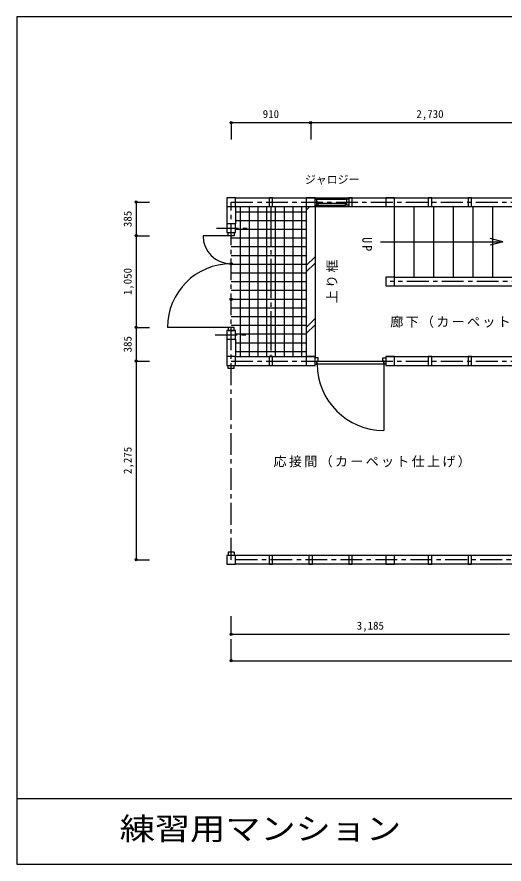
# Model space of a CAD drawing. Units: millimetres at full size, sheet at 1:50. Extents: x -7000 to 7000, y -4850 to 4850.
# Drawn here: x -7000 to -1428, y -4850 to 4850 of the extents above; entities that cross this region are included whole.
import ezdxf
from ezdxf.enums import TextEntityAlignment as Align

# ---------------------------------------------------------------- set-up
doc = ezdxf.new("R2010")
doc.units = ezdxf.units.MM
doc.header["$LTSCALE"] = 50
doc.header["$PDMODE"] = 32
doc.header["$PDSIZE"] = 25
doc.linetypes.add('CHAIN1', pattern=[8, 5, -1, 1, -1])
doc.linetypes.add('CHAIN2', pattern=[12, 9, -1, 1, -1])
for name, color, linetype in [('0-0_中心線', 4, 'CHAIN1'), ('0-1_柱', 7, 'Continuous'), ('0-2_壁', 7, 'Continuous'), ('0-3_建具', 7, 'Continuous'), ('0-5_床・階段', 4, 'Continuous'), ('0-6_文字', 7, 'Continuous'), ('0-7_寸法', 4, 'Continuous'), ('0-8_図名・縮尺等', 7, 'Continuous'), ('F-F', 7, 'Continuous')]:
    doc.layers.add(name, color=color, linetype=linetype)
doc.styles.add('ＭＳ ゴシック', font='')
doc.styles.get('ＭＳ ゴシック').set_extended_font_data('MS Gothic')

msp = doc.modelspace()

# ---------------------------------------------------------------- linework, layer by layer
at = {"layer": '0-0_中心線'}
for p, q in [((-4550, 2730), (4550, 2730)), ((-4715.64, 2430), (-4347.5, 2430)), ((910, 1820), (-2730, 1820)), ((-4731.37, 1210), (-4353.79, 1210)), ((-4550, 910), (910, 910))]:
    msp.add_line(p, q, dxfattribs=at)
at = {"layer": '0-0_中心線', "linetype": 'CHAIN2'}
msp.add_line((-4095, 2680), (-4095, 960), dxfattribs=at)
at = {"layer": '0-0_中心線'}
msp.add_lwpolyline([(4550, 2730), (4550, -1365), (-4550, -1365), (-4550, 2730)], dxfattribs=at)
for p in [(-4550, 2023.33), (-4550, 1616.67)]:
    msp.add_point(p, dxfattribs=at)
at = {"layer": '0-1_柱'}
for p, q in [((-4585, 825), (-4585, 860)), ((-4515, 825), (-4585, 825)), ((-4515, 825), (-4515, 860)), ((-4585, -1280), (-4585, -1315)), ((-4515, -1280), (-4585, -1280)), ((-4515, -1280), (-4515, -1315))]:
    msp.add_line(p, q, dxfattribs=at)
for points in [[(-4600, 2680), (-4500, 2680), (-4500, 2780), (-4600, 2780)], [(-4115, 2680), (-4075, 2680), (-4075, 2780), (-4115, 2780)], [(-3690, 2680), (-3590, 2680), (-3590, 2780), (-3690, 2780)], [(-3205, 2680), (-3165, 2680), (-3165, 2780), (-3205, 2780)], [(-2780, 2680), (-2680, 2680), (-2680, 2780), (-2780, 2780)], [(-2295, 2680), (-2255, 2680), (-2255, 2780), (-2295, 2780)], [(-1840, 2680), (-1800, 2680), (-1800, 2780), (-1840, 2780)], [(-4600, 2380), (-4500, 2380), (-4500, 2480), (-4600, 2480)], [(-4585, 2380), (-4515, 2380), (-4515, 2345), (-4585, 2345)], [(-2780, 1770), (-2680, 1770), (-2680, 1870), (-2780, 1870)], [(-4585, 1260), (-4515, 1260), (-4515, 1295), (-4585, 1295)], [(-4600, 1160), (-4500, 1160), (-4500, 1260), (-4600, 1260)], [(-4600, 860), (-4500, 860), (-4500, 960), (-4600, 960)], [(-4115, 860), (-4075, 860), (-4075, 960), (-4115, 960)], [(-3690, 860), (-3590, 860), (-3590, 960), (-3690, 960)], [(-2780, 860), (-2680, 860), (-2680, 960), (-2780, 960)], [(-2295, 860), (-2255, 860), (-2255, 960), (-2295, 960)], [(-1840, 860), (-1800, 860), (-1800, 960), (-1840, 960)], [(-4600, -1415), (-4500, -1415), (-4500, -1315), (-4600, -1315)], [(-4115, -1415), (-4075, -1415), (-4075, -1315), (-4115, -1315)], [(-3660, -1415), (-3620, -1415), (-3620, -1315), (-3660, -1315)], [(-3205, -1415), (-3165, -1415), (-3165, -1315), (-3205, -1315)], [(-2780, -1415), (-2680, -1415), (-2680, -1315), (-2780, -1315)], [(-2295, -1415), (-2255, -1415), (-2255, -1315), (-2295, -1315)], [(-1840, -1415), (-1800, -1415), (-1800, -1315), (-1840, -1315)]]:
    msp.add_lwpolyline(points, close=True, dxfattribs=at)
at = {"layer": '0-2_壁'}
for p, q in [((-4500, 2780), (1870, 2780)), ((-4600, 2680), (-4600, 2480)), ((-4500, 2680), (1870, 2680)), ((-4500, 2680), (-4500, 2480)), ((-2680, 1870), (-960, 1870)), ((-2680, 1770), (-960, 1770)), ((-4600, 1160), (-4600, 960)), ((-4500, 1160), (-4500, 960)), ((-4500, 960), (-3590, 960)), ((-2780, 960), (860, 960)), ((-4500, 860), (-3590, 860)), ((-2780, 860), (860, 860)), ((960, -1315), (-4500, -1315)), ((960, -1415), (-4500, -1415))]:
    msp.add_line(p, q, dxfattribs=at)
at = {"layer": '0-3_建具', "color": 4}
for p, q in [((-3590, 2765), (-3555, 2765)), ((-3570, 2695), (-3570, 2765)), ((-3555, 2765), (-3240, 2765)), ((-3555, 2718), (-3240, 2718)), ((-3205, 2765), (-3240, 2765)), ((-3225, 2695), (-3225, 2765)), ((-3555, 2695), (-3240, 2695)), ((-4585, 2345), (-4871.67, 2345)), ((-4585, 1295), (-5278.33, 1295)), ((-2805, 875), (-2805, 115))]:
    msp.add_line(p, q, dxfattribs=at)
at = {"layer": '0-3_建具'}
for p, q in [((-2805, 905), (-3565, 905)), ((-3565, 875), (-3565, 905)), ((-2805, 875), (-3565, 875)), ((-2805, 875), (-2805, 905))]:
    msp.add_line(p, q, dxfattribs=at)
at = {"layer": '0-3_建具', "color": 4}
for points in [[(-3590, 2695), (-3555, 2695), (-3555, 2730), (-3570, 2730)], [(-3205, 2695), (-3240, 2695), (-3240, 2730), (-3225, 2730)]]:
    msp.add_lwpolyline(points, dxfattribs=at)
at = {"layer": '0-3_建具'}
for points in [[(-3590, 875), (-3570, 875), (-3570, 910), (-3555, 910), (-3555, 945), (-3590, 945)], [(-2780, 875), (-2800, 875), (-2800, 910), (-2815, 910), (-2815, 945), (-2780, 945)]]:
    msp.add_lwpolyline(points, dxfattribs=at)
at = {"layer": '0-3_建具', "color": 4}
for centre, radius, start, end in [((-4550, 2345), 321.67, 180, 270), ((-4550, 1295), 728.33, 90, 180), ((-2805, 875), 760, 180, 270)]:
    msp.add_arc(centre, radius, start, end, dxfattribs=at)
at = {"layer": '0-5_床・階段'}
for p, q in [((-4500, 2620), (-3690, 2620)), ((-4445, 2680), (-4445, 960)), ((-4345, 2680), (-4345, 960)), ((-4245, 2680), (-4245, 960)), ((-4145, 2680), (-4145, 960)), ((-4045, 2680), (-4045, 960)), ((-3945, 2680), (-3945, 960)), ((-3845, 2680), (-3845, 960)), ((-3745, 2680), (-3745, 960)), ((-3690, 2680), (-3690, 960)), ((-3690, 2638.61), (-3648.61, 2680)), ((-3590, 2680), (-3590, 960)), ((-2680, 1870), (-2680, 2680)), ((-2455, 1870), (-2455, 2680)), ((-2230, 1870), (-2230, 2680)), ((-2005, 1870), (-2005, 2680)), ((-1780, 1870), (-1780, 2680)), ((-1555, 1870), (-1555, 2680)), ((-4500, 2520), (-3690, 2520)), ((-4500, 2420), (-3690, 2420)), ((-4550, 2320), (-3690, 2320)), ((-1441.14, 2275), (-1586.03, 2313.82)), ((-4550, 2220), (-3690, 2220)), ((-4550, 2120), (-3690, 2120)), ((-3690, 2002.21), (-3590, 2102.21)), ((-4550, 2020), (-3690, 2020)), ((-3690, 1931.5), (-3590, 2031.5)), ((-4550, 1920), (-3690, 1920)), ((-4550, 1820), (-3690, 1820)), ((-4550, 1720), (-3690, 1720)), ((-4550, 1620), (-3690, 1620)), ((-4550, 1520), (-3690, 1520)), ((-4550, 1420), (-3690, 1420)), ((-3690, 1295.1), (-3590, 1395.1)), ((-4550, 1320), (-3690, 1320)), ((-3690, 1224.39), (-3590, 1324.39)), ((-4500, 1220), (-3690, 1220)), ((-4500, 1120), (-3690, 1120)), ((-4500, 1020), (-3690, 1020))]:
    msp.add_line(p, q, dxfattribs=at)
msp.add_lwpolyline([(-2841.43, 2275), (-1441.14, 2275), (-1586.03, 2236.18)], dxfattribs=at)
at = {"layer": '0-7_寸法'}
for p, q in [((-4550, 3640), (-3640, 3640)), ((-4550, 3640), (-4550, 3444.88)), ((-3640, 3640), (-3640, 3444.88)), ((-3640, 3640), (-910, 3640)), ((-5635.83, 2730), (-5635.83, 2345)), ((-5635.83, 2730), (-5484.25, 2730)), ((-5635.83, 2345), (-5484.25, 2345)), ((-5635.83, 2345), (-5635.83, 1295)), ((-5635.83, 1295), (-5484.25, 1295)), ((-5635.83, 1295), (-5635.83, 910)), ((-5635.83, 910), (-5484.25, 910)), ((-5635.83, 910), (-5635.83, -1365)), ((-5635.83, -1365), (-5484.25, -1365)), ((-4550, -2218.5), (-4550, -2011.81)), ((-4550, -2218.5), (-1365, -2218.5)), ((-4550, -2521.65), (-4550, -2275)), ((-4550, -2521.65), (4550, -2521.65))]:
    msp.add_line(p, q, dxfattribs=at)
for p in [(-4550, 3640), (-3640, 3640), (-5635.83, 2730), (-5635.83, 2345), (-5635.83, 1295), (-5635.83, 910), (-5635.83, -1365), (-4550, -2218.5), (-4550, -2521.65)]:
    msp.add_point(p, dxfattribs=at)
at = {"layer": 'F-F'}
for p, q in [((-7000, -4100), (7000, -4100)), ((-7000, -4850), (7000, -4850))]:
    msp.add_line(p, q, dxfattribs=at)
msp.add_lwpolyline([(7000, 4850), (-7000, 4850), (-7000, -4850)], dxfattribs=at)

# ---------------------------------------------------------------- texts
at = {"layer": '0-6_文字', "color": 4, "style": 'ＭＳ ゴシック'}
msp.add_text('ジャロジー', height=91.64, dxfattribs=at).set_placement((-3706.69, 2913.88), align=Align.BOTTOM_LEFT)
at = {"layer": '0-6_文字', "char_height": 110, "attachment_point": 7, "style": 'ＭＳ ゴシック'}
for s, insert, rotation in [('\\T1.36;\\W0.9;UP', (-3051.38, 2327.31), 270), ('\\T1.17;上り框', (-3328.54, 1570.87), 90)]:
    msp.add_mtext(s, dxfattribs=dict(at, insert=insert, rotation=rotation))
for s, insert in [('\\T1.17;廊下（カーペット仕上げ）', (-2730, 1290)), ('\\T1.17;応接間（カーペット仕上げ）', (-4064.96, -309.25))]:
    msp.add_mtext(s, dxfattribs=dict(at, insert=insert))
at = {"layer": '0-7_寸法', "style": 'ＭＳ ゴシック'}
for s, p in [('910', (-4188.75, 3665)), ('2,730', (-2431.25, 3665)), ('3,185', (-3113.75, -2193.5))]:
    msp.add_text(s, height=91.64, dxfattribs=at).set_placement(p, align=Align.BOTTOM_LEFT)
for s, p in [('385', (-5660.83, 2443.75)), ('1,050', (-5660.83, 1663.75)), ('385', (-5660.83, 1008.75)), ('2,275', (-5660.83, -383.75))]:
    msp.add_text(s, height=91.64, rotation=90, dxfattribs=at).set_placement(p, align=Align.BOTTOM_LEFT)
at = {"layer": '0-8_図名・縮尺等', "color": 2, "style": 'ＭＳ ゴシック', "width": 1.15}
msp.add_text('練習用マンション', height=256.6, dxfattribs=at).set_placement((-5825, -4650), align=Align.BOTTOM_LEFT)

doc.saveas('drawing.dxf')
